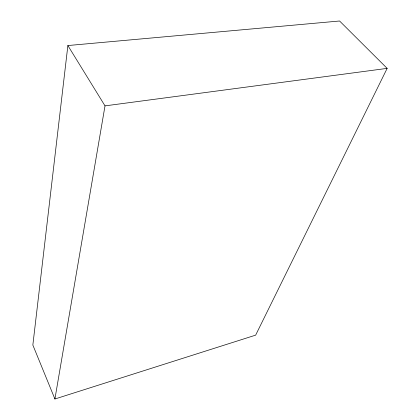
<?xml version="1.0" encoding="UTF-8"?>
<svg xmlns="http://www.w3.org/2000/svg" width="420" height="420" viewBox="0 0 420 420"><rect width="100%" height="100%" fill="white"/><g stroke="black" fill="none" stroke-linecap="round" stroke-linejoin="round"><path stroke-width="0.63" d="M67.877 45.544L32.849 345.056L54.91 399L255.654 335.144L387.151 68.376L339.575 21L67.877 45.544L105.011 105.871L54.91 399M105.011 105.871L387.151 68.376"/></g></svg>
